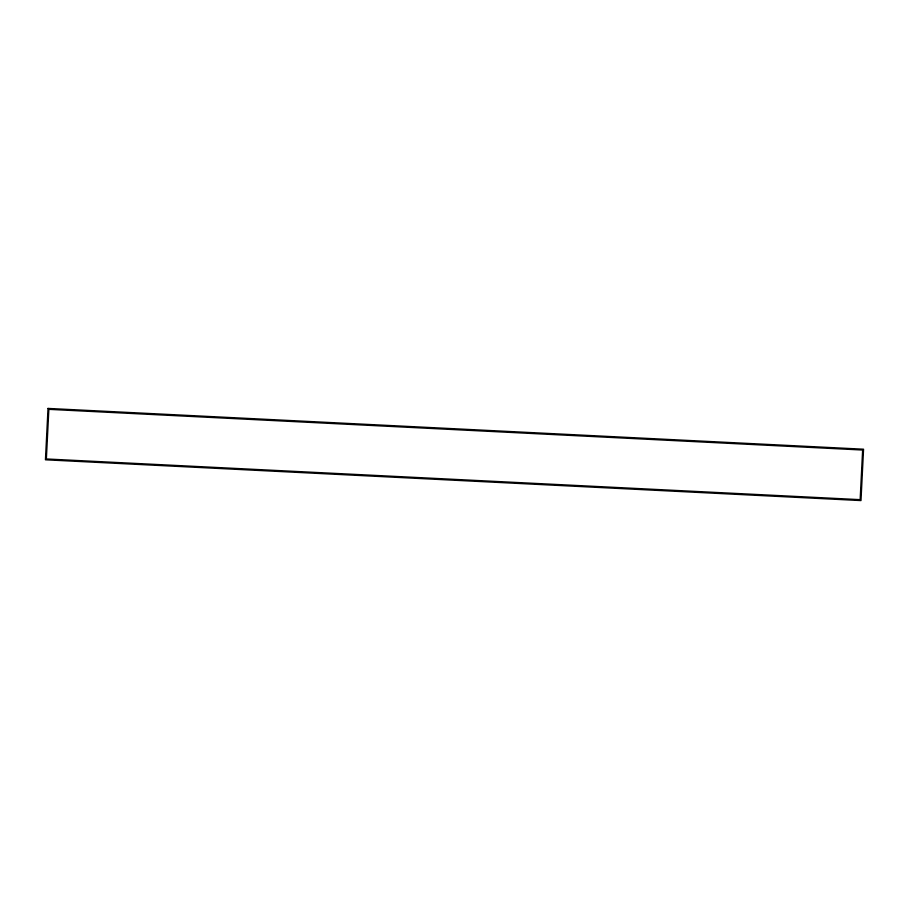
<?xml version="1.0" encoding="UTF-8"?>
<svg xmlns="http://www.w3.org/2000/svg" width="909" height="909" viewBox="0 0 909 909"><rect width="100%" height="100%" fill="white"/><g stroke="black" fill="none" stroke-linecap="round" stroke-linejoin="round"><path stroke-width="1.36" d="M48.018 408.425L45.45 459.795L860.982 500.575L863.55 449.205L48.018 408.425M48.847 409.345L46.359 458.965L860.153 499.655L862.641 450.035L48.847 409.345"/></g></svg>
